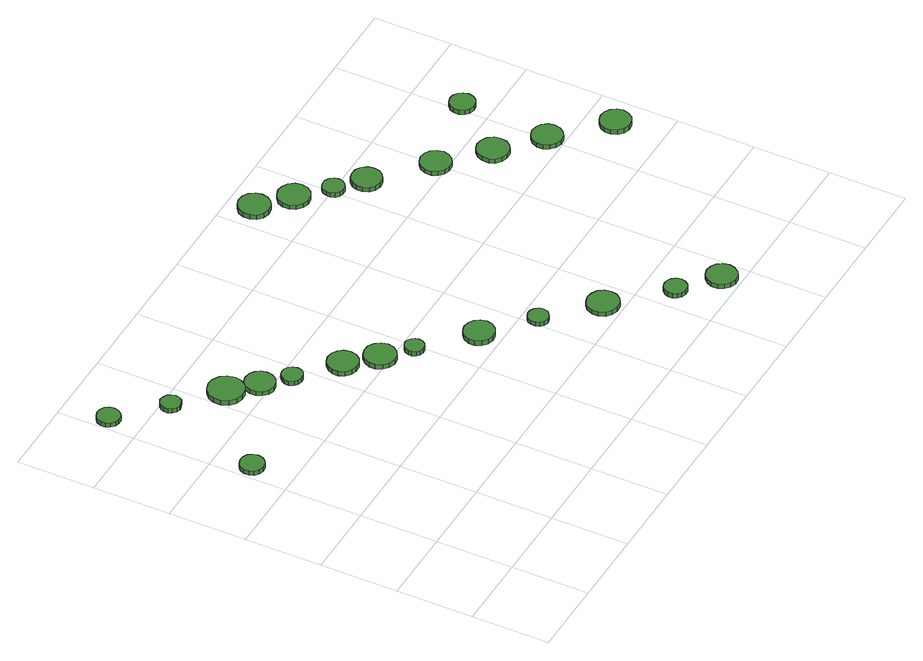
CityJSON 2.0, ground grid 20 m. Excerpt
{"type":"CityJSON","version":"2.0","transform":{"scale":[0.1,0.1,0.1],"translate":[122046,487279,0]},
"CityObjects":{
"tree1":{"type":"SolitaryVegetationObject","attributes":{"function":"something"},"geometry":[{"type":"MultiSurface","lod":"1","boundaries":[[[0,1,2,3,4,5,6,7,8,9,10,11,12,13,14]],[[15,16,17,18,19,20,21,22,23,24,25,26,27,28,29]],[[0,29,28,1]],[[1,28,27,2]],[[2,27,26,3]],[[3,26,25,4]],[[4,25,24,5]],[[5,24,23,6]],[[6,23,22,7]],[[7,22,21,8]],[[8,21,20,9]],[[9,20,19,10]],[[10,19,18,11]],[[11,18,17,12]],[[12,17,16,13]],[[13,16,15,14]],[[14,15,29,0]]]}]},
"tree2":{"type":"SolitaryVegetationObject","attributes":{"function":"something"},"geometry":[{"type":"MultiSurface","lod":"1","boundaries":[[[30,31,32,33,34,35,36,37,38,39,40,41,42,43,44]],[[45,46,47,48,49,50,51,52,53,54,55,56,57,58,59]],[[30,59,58,31]],[[31,58,57,32]],[[32,57,56,33]],[[33,56,55,34]],[[34,55,54,35]],[[35,54,53,36]],[[36,53,52,37]],[[37,52,51,38]],[[38,51,50,39]],[[39,50,49,40]],[[40,49,48,41]],[[41,48,47,42]],[[42,47,46,43]],[[43,46,45,44]],[[44,45,59,30]]]}]},
"tree3":{"type":"SolitaryVegetationObject","attributes":{"function":"something"},"geometry":[{"type":"MultiSurface","lod":"1","boundaries":[[[60,61,62,63,64,65,66,67,68,69,70,71,72,73,74]],[[75,76,77,78,79,80,81,82,83,84,85,86,87,88,89]],[[60,89,88,61]],[[61,88,87,62]],[[62,87,86,63]],[[63,86,85,64]],[[64,85,84,65]],[[65,84,83,66]],[[66,83,82,67]],[[67,82,81,68]],[[68,81,80,69]],[[69,80,79,70]],[[70,79,78,71]],[[71,78,77,72]],[[72,77,76,73]],[[73,76,75,74]],[[74,75,89,60]]]}]},
"tree4":{"type":"SolitaryVegetationObject","attributes":{"function":"something"},"geometry":[{"type":"MultiSurface","lod":"1","boundaries":[[[90,91,92,93,94,95,96,97,98,99,100,101,102,103,104]],[[105,106,107,108,109,110,111,112,113,114,115,116,117,118,119]],[[90,119,118,91]],[[91,118,117,92]],[[92,117,116,93]],[[93,116,115,94]],[[94,115,114,95]],[[95,114,113,96]],[[96,113,112,97]],[[97,112,111,98]],[[98,111,110,99]],[[99,110,109,100]],[[100,109,108,101]],[[101,108,107,102]],[[102,107,106,103]],[[103,106,105,104]],[[104,105,119,90]]]}]},
"tree5":{"type":"SolitaryVegetationObject","attributes":{"function":"something"},"geometry":[{"type":"MultiSurface","lod":"1","boundaries":[[[120,121,122,123,124,125,126,127,128,129,130,131,132,133,134]],[[135,136,137,138,139,140,141,142,143,144,145,146,147,148,149]],[[120,149,148,121]],[[121,148,147,122]],[[122,147,146,123]],[[123,146,145,124]],[[124,145,144,125]],[[125,144,143,126]],[[126,143,142,127]],[[127,142,141,128]],[[128,141,140,129]],[[129,140,139,130]],[[130,139,138,131]],[[131,138,137,132]],[[132,137,136,133]],[[133,136,135,134]],[[134,135,149,120]]]}]},
"tree6":{"type":"SolitaryVegetationObject","attributes":{"function":"something"},"geometry":[{"type":"MultiSurface","lod":"1","boundaries":[[[150,151,152,153,154,155,156,157,158,159,160,161,162,163,164]],[[165,166,167,168,169,170,171,172,173,174,175,176,177,178,179]],[[150,179,178,151]],[[151,178,177,152]],[[152,177,176,153]],[[153,176,175,154]],[[154,175,174,155]],[[155,174,173,156]],[[156,173,172,157]],[[157,172,171,158]],[[158,171,170,159]],[[159,170,169,160]],[[160,169,168,161]],[[161,168,167,162]],[[162,167,166,163]],[[163,166,165,164]],[[164,165,179,150]]]}]},
"tree7":{"type":"SolitaryVegetationObject","attributes":{"function":"something"},"geometry":[{"type":"MultiSurface","lod":"1","boundaries":[[[180,181,182,183,184,185,186,187,188,189,190,191,192,193,194]],[[195,196,197,198,199,200,201,202,203,204,205,206,207,208,209]],[[180,209,208,181]],[[181,208,207,182]],[[182,207,206,183]],[[183,206,205,184]],[[184,205,204,185]],[[185,204,203,186]],[[186,203,202,187]],[[187,202,201,188]],[[188,201,200,189]],[[189,200,199,190]],[[190,199,198,191]],[[191,198,197,192]],[[192,197,196,193]],[[193,196,195,194]],[[194,195,209,180]]]}]},
"tree8":{"type":"SolitaryVegetationObject","attributes":{"function":"something"},"geometry":[{"type":"MultiSurface","lod":"1","boundaries":[[[210,211,212,213,214,215,216,217,218,219,220,221,222,223,224]],[[225,226,227,228,229,230,231,232,233,234,235,236,237,238,239]],[[210,239,238,211]],[[211,238,237,212]],[[212,237,236,213]],[[213,236,235,214]],[[214,235,234,215]],[[215,234,233,216]],[[216,233,232,217]],[[217,232,231,218]],[[218,231,230,219]],[[219,230,229,220]],[[220,229,228,221]],[[221,228,227,222]],[[222,227,226,223]],[[223,226,225,224]],[[224,225,239,210]]]}]},
"tree9":{"type":"SolitaryVegetationObject","attributes":{"function":"something"},"geometry":[{"type":"MultiSurface","lod":"1","boundaries":[[[240,241,242,243,244,245,246,247,248,249,250,251,252,253,254]],[[255,256,257,258,259,260,261,262,263,264,265,266,267,268,269]],[[240,269,268,241]],[[241,268,267,242]],[[242,267,266,243]],[[243,266,265,244]],[[244,265,264,245]],[[245,264,263,246]],[[246,263,262,247]],[[247,262,261,248]],[[248,261,260,249]],[[249,260,259,250]],[[250,259,258,251]],[[251,258,257,252]],[[252,257,256,253]],[[253,256,255,254]],[[254,255,269,240]]]}]},
"tree10":{"type":"SolitaryVegetationObject","attributes":{"function":"something"},"geometry":[{"type":"MultiSurface","lod":"1","boundaries":[[[270,271,272,273,274,275,276,277,278,279,280,281,282,283,284]],[[285,286,287,288,289,290,291,292,293,294,295,296,297,298,299]],[[270,299,298,271]],[[271,298,297,272]],[[272,297,296,273]],[[273,296,295,274]],[[274,295,294,275]],[[275,294,293,276]],[[276,293,292,277]],[[277,292,291,278]],[[278,291,290,279]],[[279,290,289,280]],[[280,289,288,281]],[[281,288,287,282]],[[282,287,286,283]],[[283,286,285,284]],[[284,285,299,270]]]}]},
"tree11":{"type":"SolitaryVegetationObject","attributes":{"function":"something"},"geometry":[{"type":"MultiSurface","lod":"1","boundaries":[[[300,301,302,303,304,305,306,307,308,309,310,311,312,313,314]],[[315,316,317,318,319,320,321,322,323,324,325,326,327,328,329]],[[300,329,328,301]],[[301,328,327,302]],[[302,327,326,303]],[[303,326,325,304]],[[304,325,324,305]],[[305,324,323,306]],[[306,323,322,307]],[[307,322,321,308]],[[308,321,320,309]],[[309,320,319,310]],[[310,319,318,311]],[[311,318,317,312]],[[312,317,316,313]],[[313,316,315,314]],[[314,315,329,300]]]}]},
"tree12":{"type":"SolitaryVegetationObject","attributes":{"function":"something"},"geometry":[{"type":"MultiSurface","lod":"1","boundaries":[[[330,331,332,333,334,335,336,337,338,339,340,341,342,343,344]],[[345,346,347,348,349,350,351,352,353,354,355,356,357,358,359]],[[330,359,358,331]],[[331,358,357,332]],[[332,357,356,333]],[[333,356,355,334]],[[334,355,354,335]],[[335,354,353,336]],[[336,353,352,337]],[[337,352,351,338]],[[338,351,350,339]],[[339,350,349,340]],[[340,349,348,341]],[[341,348,347,342]],[[342,347,346,343]],[[343,346,345,344]],[[344,345,359,330]]]}]},
"tree13":{"type":"SolitaryVegetationObject","attributes":{"function":"something"},"geometry":[{"type":"MultiSurface","lod":"1","boundaries":[[[360,361,362,363,364,365,366,367,368,369,370,371,372,373,374]],[[375,376,377,378,379,380,381,382,383,384,385,386,387,388,389]],[[360,389,388,361]],[[361,388,387,362]],[[362,387,386,363]],[[363,386,385,364]],[[364,385,384,365]],[[365,384,383,366]],[[366,383,382,367]],[[367,382,381,368]],[[368,381,380,369]],[[369,380,379,370]],[[370,379,378,371]],[[371,378,377,372]],[[372,377,376,373]],[[373,376,375,374]],[[374,375,389,360]]]}]},
"tree14":{"type":"SolitaryVegetationObject","attributes":{"function":"something"},"geometry":[{"type":"MultiSurface","lod":"1","boundaries":[[[390,391,392,393,394,395,396,397,398,399,400,401,402,403,404]],[[405,406,407,408,409,410,411,412,413,414,415,416,417,418,419]],[[390,419,418,391]],[[391,418,417,392]],[[392,417,416,393]],[[393,416,415,394]],[[394,415,414,395]],[[395,414,413,396]],[[396,413,412,397]],[[397,412,411,398]],[[398,411,410,399]],[[399,410,409,400]],[[400,409,408,401]],[[401,408,407,402]],[[402,407,406,403]],[[403,406,405,404]],[[404,405,419,390]]]}]},
"tree15":{"type":"SolitaryVegetationObject","attributes":{"function":"something"},"geometry":[{"type":"MultiSurface","lod":"1","boundaries":[[[420,421,422,423,424,425,426,427,428,429,430,431,432,433,434]],[[435,436,437,438,439,440,441,442,443,444,445,446,447,448,449]],[[420,449,448,421]],[[421,448,447,422]],[[422,447,446,423]],[[423,446,445,424]],[[424,445,444,425]],[[425,444,443,426]],[[426,443,442,427]],[[427,442,441,428]],[[428,441,440,429]],[[429,440,439,430]],[[430,439,438,431]],[[431,438,437,432]],[[432,437,436,433]],[[433,436,435,434]],[[434,435,449,420]]]}]},
"tree16":{"type":"SolitaryVegetationObject","attributes":{"function":"something"},"geometry":[{"type":"MultiSurface","lod":"1","boundaries":[[[450,451,452,453,454,455,456,457,458,459,460,461,462,463,464]],[[465,466,467,468,469,470,471,472,473,474,475,476,477,478,479]],[[450,479,478,451]],[[451,478,477,452]],[[452,477,476,453]],[[453,476,475,454]],[[454,475,474,455]],[[455,474,473,456]],[[456,473,472,457]],[[457,472,471,458]],[[458,471,470,459]],[[459,470,469,460]],[[460,469,468,461]],[[461,468,467,462]],[[462,467,466,463]],[[463,466,465,464]],[[464,465,479,450]]]}]},
"tree17":{"type":"SolitaryVegetationObject","attributes":{"function":"something"},"geometry":[{"type":"MultiSurface","lod":"1","boundaries":[[[480,481,482,483,484,485,486,487,488,489,490,491,492,493,494]],[[495,496,497,498,499,500,501,502,503,504,505,506,507,508,509]],[[480,509,508,481]],[[481,508,507,482]],[[482,507,506,483]],[[483,506,505,484]],[[484,505,504,485]],[[485,504,503,486]],[[486,503,502,487]],[[487,502,501,488]],[[488,501,500,489]],[[489,500,499,490]],[[490,499,498,491]],[[491,498,497,492]],[[492,497,496,493]],[[493,496,495,494]],[[494,495,509,480]]]}]},
"tree18":{"type":"SolitaryVegetationObject","attributes":{"function":"something"},"geometry":[{"type":"MultiSurface","lod":"1","boundaries":[[[510,511,512,513,514,515,516,517,518,519,520,521,522,523,524]],[[525,526,527,528,529,530,531,532,533,534,535,536,537,538,539]],[[510,539,538,511]],[[511,538,537,512]],[[512,537,536,513]],[[513,536,535,514]],[[514,535,534,515]],[[515,534,533,516]],[[516,533,532,517]],[[517,532,531,518]],[[518,531,530,519]],[[519,530,529,520]],[[520,529,528,521]],[[521,528,527,522]],[[522,527,526,523]],[[523,526,525,524]],[[524,525,539,510]]]}]},
"tree19":{"type":"SolitaryVegetationObject","attributes":{"function":"something"},"geometry":[{"type":"MultiSurface","lod":"1","boundaries":[[[540,541,542,543,544,545,546,547,548,549,550,551,552,553,554]],[[555,556,557,558,559,560,561,562,563,564,565,566,567,568,569]],[[540,569,568,541]],[[541,568,567,542]],[[542,567,566,543]],[[543,566,565,544]],[[544,565,564,545]],[[545,564,563,546]],[[546,563,562,547]],[[547,562,561,548]],[[548,561,560,549]],[[549,560,559,550]],[[550,559,558,551]],[[551,558,557,552]],[[552,557,556,553]],[[553,556,555,554]],[[554,555,569,540]]]}]},
"tree20":{"type":"SolitaryVegetationObject","attributes":{"function":"something"},"geometry":[{"type":"MultiSurface","lod":"1","boundaries":[[[570,571,572,573,574,575,576,577,578,579,580,581,582,583,584]],[[585,586,587,588,589,590,591,592,593,594,595,596,597,598,599]],[[570,599,598,571]],[[571,598,597,572]],[[572,597,596,573]],[[573,596,595,574]],[[574,595,594,575]],[[575,594,593,576]],[[576,593,592,577]],[[577,592,591,578]],[[578,591,590,579]],[[579,590,589,580]],[[580,589,588,581]],[[581,588,587,582]],[[582,587,586,583]],[[583,586,585,584]],[[584,585,599,570]]]}]},
"tree21":{"type":"SolitaryVegetationObject","attributes":{"function":"something"},"geometry":[{"type":"MultiSurface","lod":"1","boundaries":[[[600,601,602,603,604,605,606,607,608,609,610,611,612,613,614]],[[615,616,617,618,619,620,621,622,623,624,625,626,627,628,629]],[[600,629,628,601]],[[601,628,627,602]],[[602,627,626,603]],[[603,626,625,604]],[[604,625,624,605]],[[605,624,623,606]],[[606,623,622,607]],[[607,622,621,608]],[[608,621,620,609]],[[609,620,619,610]],[[610,619,618,611]],[[611,618,617,612]],[[612,617,616,613]],[[613,616,615,614]],[[614,615,629,600]]]}]},
"tree22":{"type":"SolitaryVegetationObject","attributes":{"function":"something"},"geometry":[{"type":"MultiSurface","lod":"1","boundaries":[[[630,631,632,633,634,635,636,637,638,639,640,641,642,643,644]],[[645,646,647,648,649,650,651,652,653,654,655,656,657,658,659]],[[630,659,658,631]],[[631,658,657,632]],[[632,657,656,633]],[[633,656,655,634]],[[634,655,654,635]],[[635,654,653,636]],[[636,653,652,637]],[[637,652,651,638]],[[638,651,650,639]],[[639,650,649,640]],[[640,649,648,641]],[[641,648,647,642]],[[642,647,646,643]],[[643,646,645,644]],[[644,645,659,630]]]}]},
"tree23":{"type":"SolitaryVegetationObject","attributes":{"function":"something"},"geometry":[{"type":"MultiSurface","lod":"1","boundaries":[[[660,661,662,663,664,665,666,667,668,669,670,671,672,673,674]],[[675,676,677,678,679,680,681,682,683,684,685,686,687,688,689]],[[660,689,688,661]],[[661,688,687,662]],[[662,687,686,663]],[[663,686,685,664]],[[664,685,684,665]],[[665,684,683,666]],[[666,683,682,667]],[[667,682,681,668]],[[668,681,680,669]],[[669,680,679,670]],[[670,679,678,671]],[[671,678,677,672]],[[672,677,676,673]],[[673,676,675,674]],[[674,675,689,660]]]}]}
},
"vertices":[
[66,705,17],[63,717,17],[56,728,17],[45,734,17],[32,735,17],[20,731,17],[10,723,17],[5,711,17],[5,698,17],[10,686,17],[20,678,17],[32,674,17],[45,675,17],[56,682,17],[63,692,17],[63,692,5],[56,682,5],[45,675,5],[32,674,5],[20,678,5],[10,686,5],[5,698,5],[5,711,5],[10,723,5],[20,731,5],[32,735,5],[45,734,5],[56,728,5],[63,717,5],[66,705,5],
[61,1082,16],[58,1094,16],[51,1104,16],[41,1110,16],[28,1111,16],[17,1107,16],[8,1099,16],[3,1088,16],[3,1076,16],[8,1065,16],[17,1056,16],[28,1053,16],[41,1054,16],[51,1060,16],[58,1070,16],[58,1070,4],[51,1060,4],[41,1054,4],[28,1053,4],[17,1056,4],[8,1065,4],[3,1076,4],[3,1088,4],[8,1099,4],[17,1107,4],[28,1111,4],[41,1110,4],[51,1104,4],[58,1094,4],[61,1082,4],
[169,977,14],[167,987,14],[161,996,14],[151,1001,14],[140,1003,14],[130,999,14],[122,992,14],[118,982,14],[118,971,14],[122,961,14],[130,954,14],[140,950,14],[151,952,14],[161,957,14],[167,966,14],[167,966,2],[161,957,2],[151,952,2],[140,950,2],[130,954,2],[122,961,2],[118,971,2],[118,982,2],[122,992,2],[130,999,2],[140,1003,2],[151,1001,2],[161,996,2],[167,987,2],[169,977,2],
[289,882,17],[285,901,17],[274,916,17],[257,926,17],[239,928,17],[221,922,17],[206,909,17],[199,892,17],[199,873,17],[206,856,17],[221,843,17],[239,837,17],[257,839,17],[274,848,17],[285,864,17],[285,864,4],[274,848,4],[257,839,4],[239,837,4],[221,843,4],[206,856,4],[199,873,4],[199,892,4],[206,909,4],[221,922,4],[239,928,4],[257,926,4],[274,916,4],[285,901,4],[289,882,4],
[342,825,15],[339,841,15],[330,853,15],[316,861,15],[300,863,15],[285,858,15],[274,848,15],[267,833,15],[267,817,15],[274,803,15],[285,792,15],[300,787,15],[316,789,15],[330,797,15],[339,810,15],[339,810,3],[330,797,3],[316,789,3],[300,787,3],[285,792,3],[274,803,3],[267,817,3],[267,833,3],[274,848,3],[285,858,3],[300,863,3],[316,861,3],[330,853,3],[339,841,3],[342,825,3],
[389,770,15],[387,781,15],[380,790,15],[371,796,15],[360,797,15],[349,794,15],[341,786,15],[336,776,15],[336,765,15],[341,754,15],[349,747,15],[360,744,15],[371,745,15],[380,750,15],[387,759,15],[387,759,3],[380,750,3],[371,745,3],[360,744,3],[349,747,3],[341,754,3],[336,765,3],[336,776,3],[341,786,3],[349,794,3],[360,797,3],[371,796,3],[380,790,3],[387,781,3],[389,770,3],
[496,686,17],[493,702,17],[483,715,17],[469,723,17],[453,725,17],[438,720,17],[426,709,17],[419,694,17],[419,678,17],[426,663,17],[438,653,17],[453,648,17],[469,649,17],[483,657,17],[493,670,17],[493,670,4],[483,657,4],[469,649,4],[453,648,4],[438,653,4],[426,663,4],[419,678,4],[419,694,4],[426,709,4],[438,720,4],[453,725,4],[469,723,4],[483,715,4],[493,702,4],[496,686,4],
[562,621,16],[558,638,16],[548,651,16],[534,660,16],[517,661,16],[501,656,16],[489,645,16],[482,630,16],[482,613,16],[489,598,16],[501,586,16],[517,581,16],[534,583,16],[548,591,16],[558,605,16],[558,605,3],[548,591,3],[534,583,3],[517,581,3],[501,586,3],[489,598,3],[482,613,3],[482,630,3],[489,645,3],[501,656,3],[517,661,3],[534,660,3],[548,651,3],[558,638,3],[562,621,3],
[612,565,15],[610,575,15],[604,583,15],[595,589,15],[585,590,15],[576,586,15],[568,580,15],[564,570,15],[564,560,15],[568,551,15],[576,544,15],[585,541,15],[595,542,15],[604,547,15],[610,555,15],[610,555,2],[604,547,2],[595,542,2],[585,541,2],[576,544,2],[568,551,2],[564,560,2],[564,570,2],[568,580,2],[576,586,2],[585,590,2],[595,589,2],[604,583,2],[610,575,2],[612,565,2],
[743,455,15],[740,471,15],[730,484,15],[716,492,15],[700,494,15],[685,489,15],[673,478,15],[666,463,15],[666,447,15],[673,433,15],[685,422,15],[700,417,15],[716,419,15],[730,427,15],[740,440,15],[740,440,2],[730,427,2],[716,419,2],[700,417,2],[685,422,2],[673,433,2],[666,447,2],[666,463,2],[673,478,2],[685,489,2],[700,494,2],[716,492,2],[730,484,2],[740,471,2],[743,455,2],
[844,359,14],[842,369,14],[835,378,14],[826,384,14],[815,385,14],[805,381,14],[797,374,14],[793,364,14],[793,354,14],[797,344,14],[805,336,14],[815,333,14],[826,334,14],[835,340,14],[842,348,14],[842,348,2],[835,340,2],[826,334,2],[815,333,2],[805,336,2],[797,344,2],[793,354,2],[793,364,2],[797,374,2],[805,381,2],[815,385,2],[826,384,2],[835,378,2],[842,369,2],[844,359,2],
[973,248,14],[970,264,14],[960,278,14],[946,286,14],[929,288,14],[913,283,14],[900,272,14],[894,256,14],[894,240,14],[900,224,14],[913,213,14],[929,208,14],[946,210,14],[960,218,14],[970,232,14],[970,232,2],[960,218,2],[946,210,2],[929,208,2],[913,213,2],[900,224,2],[894,240,2],[894,256,2],[900,272,2],[913,283,2],[929,288,2],[946,286,2],[960,278,2],[970,264,2],[973,248,2],
[1088,123,15],[1085,134,15],[1078,144,15],[1068,150,15],[1056,151,15],[1044,148,15],[1036,139,15],[1031,129,15],[1031,117,15],[1036,106,15],[1044,98,15],[1056,94,15],[1068,95,15],[1078,101,15],[1085,111,15],[1085,111,2],[1078,101,2],[1068,95,2],[1056,94,2],[1044,98,2],[1036,106,2],[1031,117,2],[1031,129,2],[1036,139,2],[1044,148,2],[1056,151,2],[1068,150,2],[1078,144,2],[1085,134,2],[1088,123,2],
[1186,46,15],[1182,62,15],[1173,75,15],[1159,83,15],[1143,85,15],[1128,80,15],[1116,69,15],[1109,54,15],[1109,38,15],[1116,24,15],[1128,13,15],[1143,8,15],[1159,9,15],[1173,18,15],[1182,31,15],[1182,31,3],[1173,18,3],[1159,9,3],[1143,8,3],[1128,13,3],[1116,24,3],[1109,38,3],[1109,54,3],[1116,69,3],[1128,80,3],[1143,85,3],[1159,83,3],[1173,75,3],[1182,62,3],[1186,46,3],
[904,1133,14],[901,1149,14],[891,1163,14],[877,1171,14],[860,1173,14],[844,1168,14],[831,1157,14],[825,1141,14],[825,1125,14],[831,1109,14],[844,1098,14],[860,1093,14],[877,1095,14],[891,1103,14],[901,1117,14],[901,1117,1],[891,1103,1],[877,1095,1],[860,1093,1],[844,1098,1],[831,1109,1],[825,1125,1],[825,1141,1],[831,1157,1],[844,1168,1],[860,1173,1],[877,1171,1],[891,1163,1],[901,1149,1],[904,1133,1],
[978,1067,14],[975,1083,14],[965,1097,14],[950,1105,14],[934,1107,14],[918,1102,14],[905,1091,14],[898,1075,14],[898,1059,14],[905,1043,14],[918,1032,14],[934,1027,14],[950,1029,14],[965,1037,14],[975,1051,14],[975,1051,2],[965,1037,2],[950,1029,2],[934,1027,2],[918,1032,2],[905,1043,2],[898,1059,2],[898,1075,2],[905,1091,2],[918,1102,2],[934,1107,2],[950,1105,2],[965,1097,2],[975,1083,2],[978,1067,2],
[1037,1000,14],[1034,1011,14],[1027,1020,14],[1017,1026,14],[1006,1027,14],[995,1024,14],[987,1016,14],[982,1005,14],[982,994,14],[987,983,14],[995,976,14],[1006,972,14],[1017,973,14],[1027,979,14],[1034,988,14],[1034,988,1],[1027,979,1],[1017,973,1],[1006,972,1],[995,976,1],[987,983,1],[982,994,1],[982,1005,1],[987,1016,1],[995,1024,1],[1006,1027,1],[1017,1026,1],[1027,1020,1],[1034,1011,1],[1037,1000,1],
[1109,945,14],[1106,960,14],[1097,973,14],[1083,981,14],[1067,982,14],[1052,978,14],[1040,967,14],[1034,953,14],[1034,937,14],[1040,922,14],[1052,912,14],[1067,907,14],[1083,909,14],[1097,917,14],[1106,929,14],[1106,929,1],[1097,917,1],[1083,909,1],[1067,907,1],[1052,912,1],[1040,922,1],[1034,937,1],[1034,953,1],[1040,967,1],[1052,978,1],[1067,982,1],[1083,981,1],[1097,973,1],[1106,960,1],[1109,945,1],
[1236,828,15],[1232,844,15],[1223,857,15],[1209,865,15],[1193,867,15],[1178,862,15],[1166,851,15],[1159,836,15],[1159,820,15],[1166,805,15],[1178,795,15],[1193,790,15],[1209,791,15],[1223,799,15],[1232,812,15],[1232,812,3],[1223,799,3],[1209,791,3],[1193,790,3],[1178,795,3],[1166,805,3],[1159,820,3],[1159,836,3],[1166,851,3],[1178,862,3],[1193,867,3],[1209,865,3],[1223,857,3],[1232,844,3],[1236,828,3],
[1340,731,15],[1337,747,15],[1327,761,15],[1312,769,15],[1296,771,15],[1280,766,15],[1267,754,15],[1261,739,15],[1261,722,15],[1267,707,15],[1280,696,15],[1296,691,15],[1312,692,15],[1327,701,15],[1337,714,15],[1337,714,3],[1327,701,3],[1312,692,3],[1296,691,3],[1280,696,3],[1267,707,3],[1261,722,3],[1261,739,3],[1267,754,3],[1280,766,3],[1296,771,3],[1312,769,3],[1327,761,3],[1337,747,3],[1340,731,3],
[1441,641,15],[1438,657,15],[1428,670,15],[1414,678,15],[1398,680,15],[1383,675,15],[1371,664,15],[1364,649,15],[1364,633,15],[1371,618,15],[1383,607,15],[1398,602,15],[1414,604,15],[1428,612,15],[1438,625,15],[1438,625,3],[1428,612,3],[1414,604,3],[1398,602,3],[1383,607,3],[1371,618,3],[1364,633,3],[1364,649,3],[1371,664,3],[1383,675,3],[1398,680,3],[1414,678,3],[1428,670,3],[1438,657,3],[1441,641,3],
[1446,871,16],[1443,884,16],[1435,895,16],[1424,902,16],[1411,903,16],[1398,899,16],[1388,890,16],[1383,878,16],[1383,865,16],[1388,852,16],[1398,843,16],[1411,839,16],[1424,841,16],[1435,847,16],[1443,858,16],[1443,858,3],[1435,847,3],[1424,841,3],[1411,839,3],[1398,843,3],[1388,852,3],[1383,865,3],[1383,878,3],[1388,890,3],[1398,899,3],[1411,903,3],[1424,902,3],[1435,895,3],[1443,884,3],[1446,871,3],
[1565,526,13],[1561,541,13],[1552,554,13],[1538,562,13],[1522,564,13],[1507,559,13],[1495,548,13],[1488,534,13],[1488,518,13],[1495,503,13],[1507,492,13],[1522,487,13],[1538,489,13],[1552,497,13],[1561,510,13],[1561,510,0],[1552,497,0],[1538,489,0],[1522,487,0],[1507,492,0],[1495,503,0],[1488,518,0],[1488,534,0],[1495,548,0],[1507,559,0],[1522,564,0],[1538,562,0],[1552,554,0],[1561,541,0],[1565,526,0]
]}
